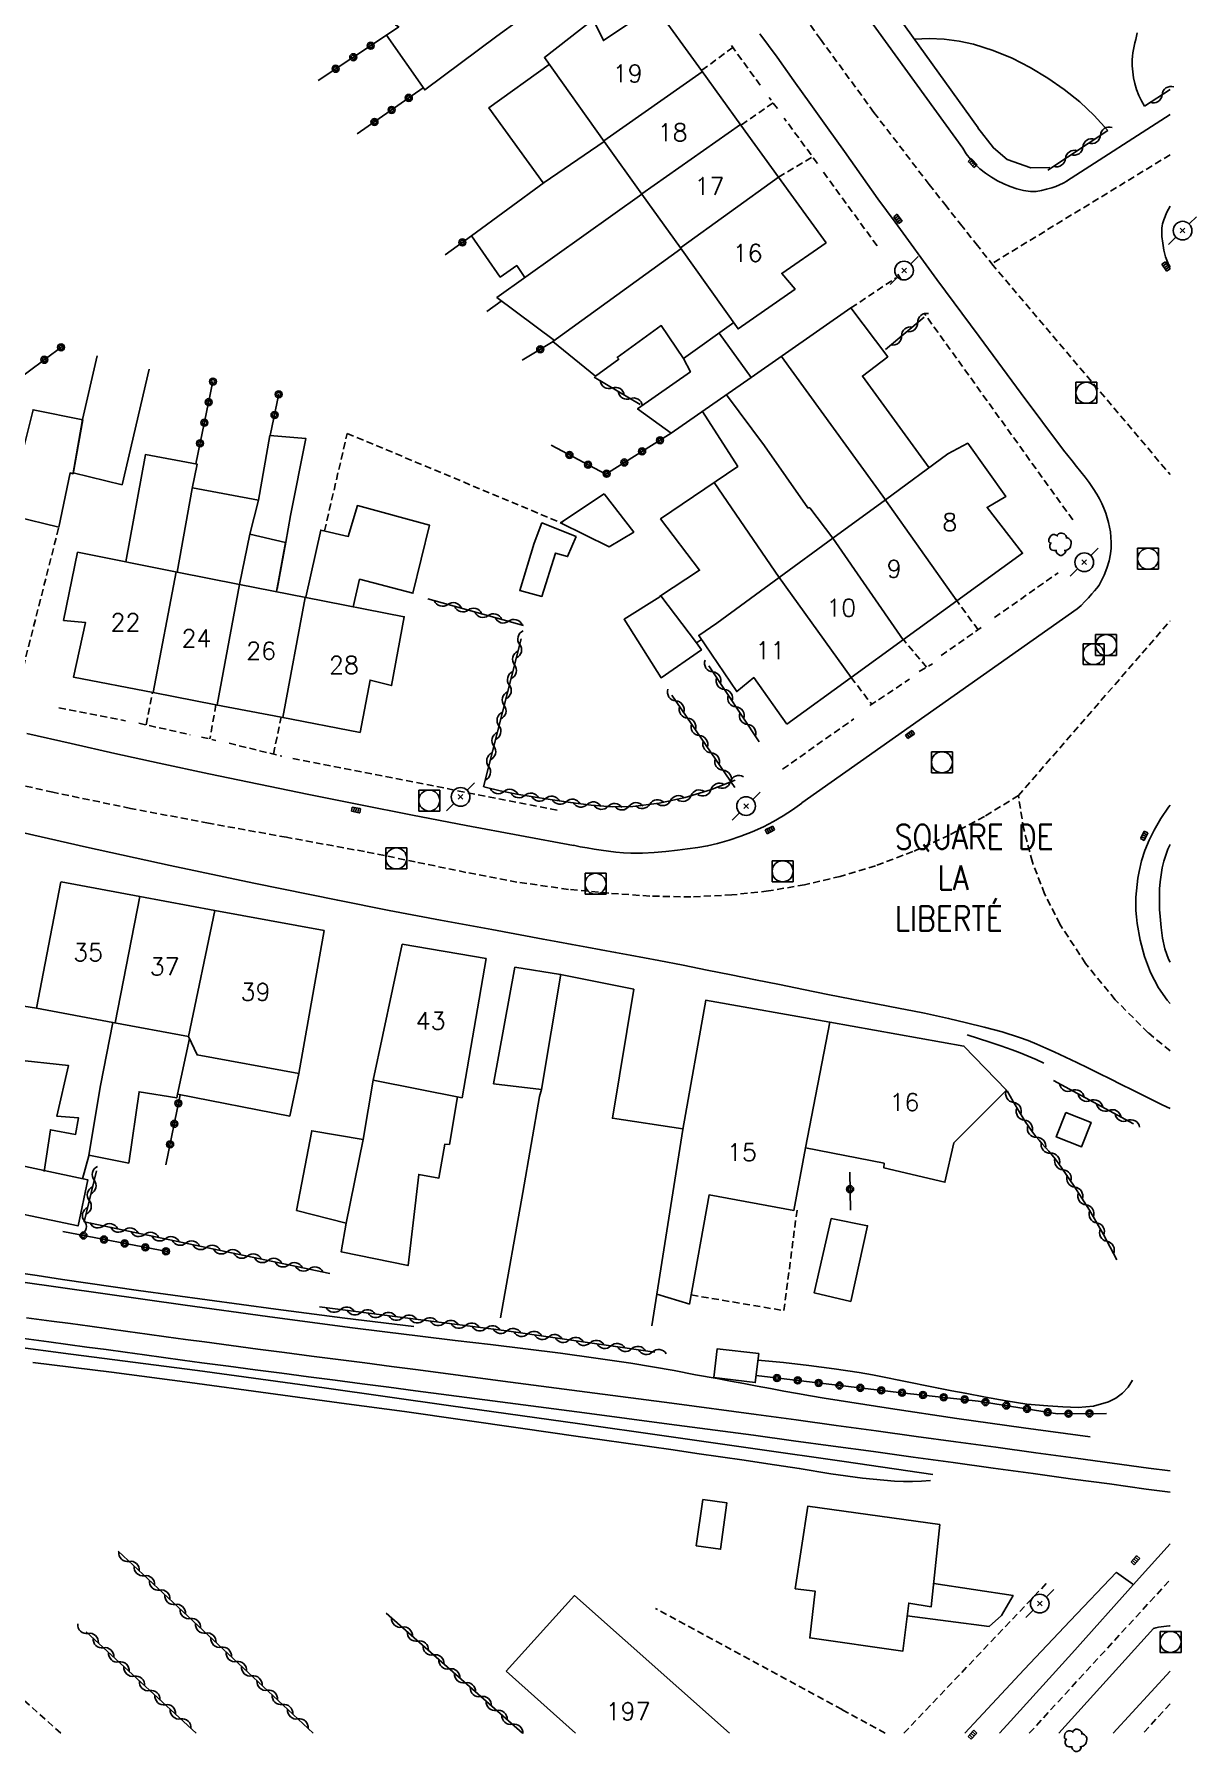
# Model space of a CAD drawing. Header units: millimetres. Extents: x 137000 to 138002, y 152999 to 154002.
# Drawn here: x 137918.9 to 138001.9, y 152998.7 to 153121.4 of the extents above; entities that cross this region are included whole.
import ezdxf
from ezdxf.enums import TextEntityAlignment as Align

# ---------------------------------------------------------------- set-up
doc = ezdxf.new("R2010")
doc.units = ezdxf.units.MM
doc.linetypes.add('DASHED', pattern=[0.75, 0.5, -0.25])
doc.layers.get('0').update_dxf_attribs({"linetype": 'CONTINUOUS'})
for name, color, linetype in [('W0001', 6, 'DASHED'), ('W0006', 2, 'CONTINUOUS'), ('W0008', 7, 'CONTINUOUS'), ('W0014', 7, 'CONTINUOUS'), ('W0015', 2, 'CONTINUOUS'), ('W0017', 7, 'CONTINUOUS'), ('W0101', 7, 'CONTINUOUS'), ('W0104', 1, 'CONTINUOUS'), ('W0112', 1, 'DASHED'), ('W0211', 2, 'CONTINUOUS'), ('W0214', 2, 'CONTINUOUS'), ('W0300', 7, 'CONTINUOUS'), ('W0310', 3, 'CONTINUOUS'), ('W0323', 7, 'CONTINUOUS'), ('W0333', 7, 'CONTINUOUS'), ('W0401', 7, 'CONTINUOUS'), ('W0420', 7, 'CONTINUOUS'), ('W0439', 7, 'CONTINUOUS'), ('W0473', 7, 'CONTINUOUS'), ('W0700', 7, 'CONTINUOUS'), ('W0989', 7, 'CONTINUOUS'), ('W0991', 7, 'CONTINUOUS'), ('W1102', 7, 'CONTINUOUS')]:
    doc.layers.add(name, color=color, linetype=linetype)
doc.styles.get("Standard").update_dxf_attribs({"font": 'romans.shx', "width": 0.85})

# ---------------------------------------------------------------- blocks, each defined once
blk = doc.blocks.new('T401')
for p, q in [((-0.3, 0.3), (0, 0.3)), ((-0.3, -0.25), (-0.3, 0.3)), ((-0.3, 0.15), (0, 0.15)), ((-0.3, 0), (0, 0)), ((0, 0.3), (0, -0.25)), ((-0.3, -0.15), (0, -0.15)), ((-0.3, -0.25), (-0.3, -0.3)), ((-0.3, -0.3), (0, -0.3)), ((0, -0.3), (0, -0.25))]:
    blk.add_line(p, q)
blk = doc.blocks.new('T473')
for p, q in [((-0.166667, 0.166667), (0.166667, -0.166667)), ((-0.166667, -0.166667), (0.166667, 0.166667)), ((0.500001, 0.500001), (1.000002, 1.000002)), ((-1.000002, -1.000002), (-0.500001, -0.500001))]:
    blk.add_line(p, q)
blk.add_ellipse((0, 0), major_axis=(0.471405, 0.471405), ratio=1, start_param=5.4977871438, end_param=11.780972451)
blk = doc.blocks.new('T420')
for p, q in [((0.75, 0.75), (-0.75, 0.75)), ((-0.75, 0.75), (-0.75, -0.75)), ((0.75, 0.75), (0.75, -0.75)), ((0.75, -0.75), (-0.75, -0.75))]:
    blk.add_line(p, q)
blk.add_ellipse((0, 0), major_axis=(-0.53, 0.53), ratio=1, start_param=3.926991, end_param=10.210176)
blk = doc.blocks.new('T300')
for p, q in [((-0.8, 0.51), (-0.86, 0.34)), ((-0.86, 0.34), (-0.86, 0.17)), ((-0.86, 0.17), (-0.74, 0.06)), ((-0.69, 0.63), (-0.8, 0.51)), ((-0.8, -0.06), (-0.74, 0.06)), ((-0.74, 0.06), (-0.69, 0.11)), ((-0.57, 0.69), (-0.69, 0.63)), ((-0.46, 0.69), (-0.57, 0.69)), ((-0.29, 0.63), (-0.46, 0.69)), ((-0.29, 0.63), (-0.17, 0.74)), ((-0.23, 0.57), (-0.29, 0.63)), ((-0.17, 0.74), (-0.06, 0.8)), ((-0.06, 0.8), (0.06, 0.8)), ((0.06, 0.8), (0.23, 0.74)), ((0.23, 0.74), (0.34, 0.63)), ((0.34, 0.63), (0.4, 0.51)), ((0.46, 0.46), (0.34, 0.46)), ((0.4, 0.51), (0.4, 0.46)), ((0.57, 0.4), (0.46, 0.46)), ((0.57, 0.4), (0.69, 0.29)), ((0.69, 0.29), (0.74, 0.17)), ((0.74, 0.06), (0.69, -0.17)), ((0.74, 0.17), (0.74, 0.06)), ((-0.8, -0.17), (-0.8, -0.06)), ((-0.8, -0.23), (-0.8, -0.17)), ((-0.74, -0.34), (-0.8, -0.23)), ((-0.69, -0.4), (-0.74, -0.34)), ((-0.51, -0.46), (-0.69, -0.4)), ((-0.4, -0.46), (-0.51, -0.46)), ((-0.4, -0.46), (-0.34, -0.46)), ((-0.34, -0.46), (-0.34, -0.4)), ((-0.34, -0.51), (-0.34, -0.46)), ((-0.29, -0.63), (-0.34, -0.51)), ((-0.17, -0.74), (-0.29, -0.63)), ((-0.06, -0.8), (-0.17, -0.74)), ((0.06, -0.8), (-0.06, -0.8)), ((0.17, -0.74), (0.06, -0.8)), ((0.23, -0.69), (0.17, -0.74)), ((0.29, -0.46), (0.23, -0.46)), ((0.29, -0.63), (0.23, -0.69)), ((0.46, -0.4), (0.29, -0.46)), ((0.34, -0.51), (0.29, -0.63)), ((0.34, -0.51), (0.34, -0.46)), ((0.57, -0.34), (0.46, -0.4)), ((0.63, -0.29), (0.57, -0.34)), ((0.69, -0.17), (0.63, -0.29))]:
    blk.add_line(p, q)
blk = doc.blocks.new('t310o')
at = {"color": 0, "linetype": 'Continuous'}
for centre, start, end in [((-0.5, 0.38), 216.8699, 323.1304), ((0.5, -0.37), 36.8699, 143.1303)]:
    blk.add_arc(centre, 0.625, start, end, dxfattribs=at)
blk = doc.blocks.new('t323o')
at = {"color": 0, "linetype": 'Continuous'}
for radius in [0.25, 0.15]:
    blk.add_circle((0, 0), radius, dxfattribs=at)

msp = doc.modelspace()

# ---------------------------------------------------------------- linework, layer by layer
at = {"layer": 'W0001'}
for points in [[(137939.02, 153171), (137939.03, 153170.99), (137939.04, 153170.97), (137939.04, 153170.96), (137939.05, 153170.95), (137942.12, 153166.5), (137945.22, 153162.08), (137948.36, 153157.68), (137951.51, 153153.3), (137955.46, 153147.85), (137959.45, 153142.42), (137963.45, 153137.01), (137967.44, 153131.58), (137971.24, 153126.34), (137975.02, 153121.08), (137978.84, 153115.84), (137982.78, 153110.7), (137983.9, 153109.28), (137985.02, 153107.86), (137986.14, 153106.45), (137987.26, 153105.03)], [(138000, 153112.81), (137987.26, 153105.03)], [(137987.26, 153105.03), (138000, 153089.96)], [(137989.16, 153067.01), (138000, 153079.49)], [(137989.16, 153067.01), (137986.73, 153065.52), (137984.22, 153064.18), (137981.62, 153063.01), (137978.96, 153062), (137976.44, 153061.24), (137973.89, 153060.64), (137971.3, 153060.2), (137968.69, 153059.91), (137965.76, 153059.77), (137962.83, 153059.83), (137959.91, 153060.03), (137957.01, 153060.31), (137953.34, 153060.83), (137949.69, 153061.52), (137946.07, 153062.28), (137942.44, 153063.01), (137936.87, 153064.03), (137931.3, 153065.04), (137925.73, 153066.1), (137920.18, 153067.25), (137914.6, 153068.51)], [(138000, 153048.77), (137998.44, 153050.06), (137996.07, 153052.42), (137993.96, 153055.01), (137992.13, 153057.82), (137991.03, 153059.99), (137990.16, 153062.26), (137989.54, 153064.61), (137989.16, 153067.01)], [(137989.94, 153000), (138000, 153010.96)], [(138000, 153002.1), (137998.08, 153000)]]:
    msp.add_lwpolyline(points, dxfattribs=at)
at = {"layer": 'W0006'}
for points in [[(137985.33, 153000), (137986.31, 153001.04), (137989.58, 153004.54), (137992.87, 153008.03), (137996.16, 153011.51)], [(137996.16, 153011.49), (137997.34, 153010.65)]]:
    msp.add_lwpolyline(points, dxfattribs=at)
at = {"layer": 'W0008'}
msp.add_lwpolyline([(137997.57, 153010.83), (137992.97, 153005.7), (137988.35, 153000.59), (137987.82, 153000)], dxfattribs=at)
at = {"layer": 'W0014'}
for points in [[(137943.44, 153171), (137952.21, 153158.86), (137969.01, 153135.65), (137985.18, 153113.28)], [(137991.41, 153111.91), (137990.06, 153111.88), (137988.36, 153112.47), (137987.38, 153113.3), (137986.27, 153114.75), (137986.28, 153114.74), (137965.51, 153143.63), (137945.59, 153171)], [(137970.7, 153121.45), (137971.92, 153119.78), (137973.13, 153118.1), (137974.33, 153116.41), (137975.53, 153114.73), (137976.73, 153113.04), (137977.93, 153111.35), (137979.13, 153109.67), (137980.35, 153107.99), (137983.34, 153103.9), (137986.35, 153099.83), (137989.37, 153095.76), (137992.39, 153091.7), (137992.69, 153091.31), (137993, 153090.93), (137993.31, 153090.54), (137993.62, 153090.16), (137993.93, 153089.77), (137994.22, 153089.38), (137994.51, 153088.97), (137994.77, 153088.55), (137994.95, 153088.23), (137995.12, 153087.89), (137995.27, 153087.55), (137995.4, 153087.2), (137995.5, 153086.87), (137995.6, 153086.54), (137995.67, 153086.2), (137995.73, 153085.86), (137995.77, 153085.48), (137995.79, 153085.09), (137995.79, 153084.69), (137995.74, 153084.3), (137995.64, 153083.78), (137995.48, 153083.27), (137995.29, 153082.77), (137995.06, 153082.29), (137994.92, 153082.06), (137994.76, 153081.84), (137994.59, 153081.64), (137994.41, 153081.44), (137994.16, 153081.15), (137993.9, 153080.88), (137993.64, 153080.61), (137993.36, 153080.35)], [(137992.6, 153110.92), (138000, 153115.69)], [(137985.18, 153113.28), (137985.44, 153112.88), (137985.74, 153112.5), (137986.06, 153112.14), (137986.41, 153111.81), (137986.81, 153111.49), (137987.23, 153111.21), (137987.67, 153110.95), (137988.13, 153110.73), (137988.58, 153110.54), (137989.05, 153110.38), (137989.53, 153110.25), (137990.03, 153110.19), (137990.42, 153110.2), (137990.8, 153110.26), (137991.18, 153110.35), (137991.55, 153110.46), (137991.83, 153110.55), (137992.1, 153110.66), (137992.36, 153110.78), (137992.61, 153110.92)], [(137999.85, 153105.05), (137999.68, 153105.52), (137999.56, 153106), (137999.47, 153106.49), (137999.42, 153106.98), (137999.41, 153107.13), (137999.41, 153107.28), (137999.41, 153107.43), (137999.42, 153107.58), (137999.44, 153107.73), (137999.46, 153107.88), (137999.5, 153108.02), (137999.54, 153108.17), (137999.76, 153108.7), (138000, 153109.13)], [(138000, 153104.81), (137999.83, 153105.06)], [(137993.36, 153080.35), (137973.7, 153066.49)], [(137957.38, 153063.45), (137953.55, 153064.16), (137949.71, 153064.88), (137945.88, 153065.62), (137942.05, 153066.37), (137938.48, 153067.09), (137934.9, 153067.82), (137931.33, 153068.57), (137927.77, 153069.33), (137924.62, 153070.02), (137921.48, 153070.73), (137918.33, 153071.44)], [(137973.69, 153066.48), (137973.03, 153066), (137972.36, 153065.56), (137971.66, 153065.16), (137970.95, 153064.79), (137970.15, 153064.42), (137969.34, 153064.1), (137968.51, 153063.82), (137967.67, 153063.58), (137966.96, 153063.42), (137966.25, 153063.29), (137965.53, 153063.2), (137964.81, 153063.11), (137963.98, 153063.02), (137963.14, 153062.94), (137962.31, 153062.9), (137961.47, 153062.89), (137960.94, 153062.92), (137960.41, 153062.97), (137959.88, 153063.04), (137959.36, 153063.11), (137958.86, 153063.19), (137958.36, 153063.27), (137957.86, 153063.36), (137957.37, 153063.46)], [(138000, 153052.15), (137999.8, 153052.38), (137999.17, 153053.28), (137998.6, 153054.37), (137998.17, 153055.51), (137997.86, 153056.69), (137997.65, 153057.88), (137997.59, 153058.34), (137997.56, 153058.81), (137997.55, 153059.27), (137997.56, 153059.74), (137997.59, 153060.2), (137997.64, 153060.66), (137997.7, 153061.12), (137997.78, 153061.58), (137997.96, 153062.34), (137998.2, 153063.09), (137998.5, 153063.82), (137998.85, 153064.53), (137999.34, 153065.37), (137999.88, 153066.18), (138000, 153066.32)], [(137916.63, 153064.68), (137922.59, 153063.32), (137928.57, 153062.01), (137934.55, 153060.76), (137940.54, 153059.53), (137944.2, 153058.8), (137947.87, 153058.11), (137951.54, 153057.43), (137955.21, 153056.74), (137956.25, 153056.55), (137957.28, 153056.36), (137958.32, 153056.17), (137959.35, 153055.98), (137960.38, 153055.8), (137961.42, 153055.61), (137962.45, 153055.41), (137963.48, 153055.22), (137965.21, 153054.88), (137966.93, 153054.54), (137968.65, 153054.2), (137970.38, 153053.85), (137972.1, 153053.5), (137973.82, 153053.15), (137975.54, 153052.8), (137977.26, 153052.46), (137978.13, 153052.29), (137978.99, 153052.12), (137979.86, 153051.96), (137980.72, 153051.79), (137981.59, 153051.62), (137982.45, 153051.45), (137983.31, 153051.27), (137984.17, 153051.08), (137985.45, 153050.78), (137986.72, 153050.47), (137987.99, 153050.12), (137989.24, 153049.73), (137989.87, 153049.5), (137990.49, 153049.24), (137991.11, 153048.96), (137991.72, 153048.69), (137992.53, 153048.32), (137993.33, 153047.94), (137994.12, 153047.55), (137994.92, 153047.16), (137995.71, 153046.76), (137996.5, 153046.36), (137997.3, 153045.97), (137998.09, 153045.58), (137999.44, 153044.92), (138000, 153044.65)], [(138000, 153055.1), (137999.89, 153055.33), (137999.63, 153056.06), (137999.46, 153056.82), (137999.35, 153057.59), (137999.28, 153058.36), (137999.25, 153058.86), (137999.24, 153059.36), (137999.23, 153059.85), (137999.25, 153060.35), (137999.28, 153060.85), (137999.35, 153061.35), (137999.43, 153061.85), (137999.56, 153062.33), (137999.84, 153063.18), (138000, 153063.52)], [(137985.51, 153049.91), (137986.31, 153049.66), (137987.12, 153049.4), (137987.91, 153049.13), (137988.71, 153048.84), (137989.28, 153048.62), (137989.85, 153048.39), (137990.42, 153048.14), (137990.98, 153047.89)], [(138000, 153013.53), (137997.57, 153010.83)]]:
    msp.add_lwpolyline(points, dxfattribs=at)
at = {"layer": 'W0015'}
for points in [[(137998.82, 153007.47), (137992.06, 153000)], [(138000, 153007.67), (137999.96, 153007.67), (137999.74, 153007.65), (137999.54, 153007.63), (137999.35, 153007.6), (137999.17, 153007.57), (137998.99, 153007.53), (137998.82, 153007.47)], [(137995.93, 153000), (138000, 153004.43)]]:
    msp.add_lwpolyline(points, dxfattribs=at)
at = {"layer": 'W0017'}
for points in [[(137981.73, 153121.07), (137982.79, 153121.12), (137983.86, 153121.07), (137984.92, 153120.93), (137985.96, 153120.71), (137987.36, 153120.27), (137988.71, 153119.71), (137990.01, 153119.05), (137991.27, 153118.3), (137992.44, 153117.48), (137993.54, 153116.59), (137994.58, 153115.61), (137995.55, 153114.56)], [(137998.18, 153116.28), (137997.96, 153116.66), (137997.77, 153117.06), (137997.61, 153117.47), (137997.48, 153117.9), (137997.39, 153118.32), (137997.33, 153118.75), (137997.3, 153119.18), (137997.3, 153119.61), (137997.31, 153119.86), (137997.34, 153120.1), (137997.38, 153120.34), (137997.43, 153120.58), (137997.49, 153120.81), (137997.54, 153121.05), (137997.6, 153121.29), (137997.65, 153121.52)]]:
    msp.add_lwpolyline(points, dxfattribs=at)
at = {"layer": 'W0101'}
for points in [[(137963.2, 153123.46), (137959.51, 153120.98), (137958.79, 153122.48), (137955.3, 153119.76), (137959.57, 153113.77)], [(137966.52, 153118.83), (137963.17, 153123.45)], [(137969.34, 153114.92), (137966.52, 153118.83)], [(137959.57, 153113.77), (137962.26, 153110.01)], [(137972.03, 153111.21), (137969.34, 153114.92)], [(137975.42, 153106.51), (137972.03, 153111.21)], [(137962.26, 153110.01), (137965.01, 153106.16)], [(137965.01, 153106.16), (137969.14, 153100.37), (137973.21, 153103.22), (137972.25, 153104.33), (137975.42, 153106.51)], [(137984.77, 153080.93), (137989.46, 153084.33), (137986.93, 153087.61), (137988.26, 153088.38), (137985.54, 153092.2), (137984.13, 153091.44), (137979.66, 153088.16)], [(137979.66, 153088.16), (137975.9, 153085.41)], [(137927.34, 153074.38), (137921.65, 153075.48), (137922.52, 153079.38), (137920.95, 153079.53), (137921.95, 153084.4), (137929.07, 153082.99)], [(137975.9, 153085.41), (137972.07, 153082.6)], [(137929.07, 153082.99), (137933.51, 153082.11)], [(137933.51, 153082.11), (137938.25, 153081.18)], [(137972.07, 153082.6), (137967.61, 153079.33), (137966.33, 153078.46), (137969.04, 153074.45), (137970.25, 153075.45), (137972.61, 153072.11)], [(137938.25, 153081.18), (137945.28, 153079.79), (137944.38, 153074.87), (137942.84, 153075.27), (137942.13, 153071.51)], [(137980.95, 153078.16), (137984.77, 153080.93)], [(137977.22, 153075.45), (137980.95, 153078.16)], [(137972.61, 153072.11), (137977.22, 153075.45)], [(137931.83, 153073.51), (137927.34, 153074.38)], [(137936.49, 153072.61), (137931.83, 153073.51)], [(137942.13, 153071.51), (137936.49, 153072.61)], [(137920.76, 153060.84), (137919.01, 153051.82), (137924.47, 153050.8)], [(137926.4, 153059.8), (137920.77, 153060.84)], [(137931.75, 153058.81), (137926.4, 153059.8)], [(137939.56, 153057.37), (137931.75, 153058.81)], [(137929.88, 153049.8), (137930.49, 153048.48), (137937.75, 153047.15), (137939.56, 153057.37)], [(137945.14, 153056.4), (137943.07, 153046.67)], [(137951.15, 153055.36), (137945.14, 153056.4)], [(137949.42, 153045.41), (137951.15, 153055.36)], [(137966.83, 153052.38), (137965.18, 153043.14), (137963.33, 153031.37)], [(137975.7, 153050.82), (137966.81, 153052.38)], [(137924.47, 153050.8), (137929.88, 153049.8)], [(137988.31, 153045.96), (137985.27, 153049.11), (137975.7, 153050.82)], [(137943.07, 153046.67), (137949.42, 153045.41)], [(137988.31, 153045.96), (137986, 153043.65), (137984.54, 153042.19), (137983.91, 153039.38), (137979.55, 153040.4), (137979.55, 153040.41), (137979.56, 153040.73), (137973.95, 153041.83)], [(137973.95, 153041.83), (137973.13, 153037.36), (137967.06, 153038.47), (137965.67, 153030.67)], [(137965.69, 153030.67), (137963.33, 153031.37)], [(137968.53, 153000), (137957.45, 153009.83), (137952.57, 153004.42)], [(137952.57, 153004.42), (137957.53, 153000)]]:
    msp.add_lwpolyline(points, dxfattribs=at)
at = {"layer": 'W0104'}
for points in [[(137952.42, 153127.55), (137948.8, 153125.19), (137944.68, 153122.07), (137944.89, 153121.97), (137944.02, 153121.36), (137946.75, 153117.45), (137951.9, 153121.3), (137955.18, 153123.67)], [(137955.22, 153110.8), (137951.34, 153116.17), (137955.65, 153119.26)], [(137953.91, 153104.05), (137953.32, 153104.89), (137952.15, 153104.07), (137950.08, 153107.01), (137955.27, 153110.84), (137959.57, 153113.77)], [(137956.02, 153099.55), (137951.91, 153102.62), (137962.26, 153110.01)], [(137968.84, 153100.82), (137965.24, 153098.25), (137963.65, 153100.61), (137960.5, 153098.33), (137960.61, 153098.2), (137958.95, 153096.99), (137955.89, 153099.46), (137965.05, 153106.1)], [(137982.78, 153090.45), (137978.02, 153097), (137979.83, 153098.38), (137977.2, 153101.87), (137970.08, 153096.89)], [(137967.79, 153100.07), (137970.08, 153096.89), (137964.36, 153092.92), (137961.95, 153094.65), (137965.73, 153097.3), (137965.24, 153098.25)], [(137922.29, 153093.89), (137923.34, 153098.44)], [(137972.23, 153098.4), (137979.66, 153088.16)], [(137927.06, 153097.49), (137925.13, 153089.23), (137921.64, 153090.07), (137922.29, 153093.89)], [(137968.3, 153095.66), (137971.02, 153092.02), (137974.11, 153087.57), (137974.25, 153087.57), (137975.9, 153085.41)], [(137917.2, 153085.58), (137917.49, 153086.97), (137920.61, 153086.2), (137921.41, 153090.07), (137921.64, 153090.02), (137922.32, 153093.88), (137918.77, 153094.59), (137917.83, 153090.77), (137916.12, 153091.26), (137916.38, 153092.67), (137912.98, 153093.46), (137912.34, 153090.51), (137911.55, 153087.02)], [(137966.59, 153094.46), (137969.11, 153090.54), (137963.6, 153086.79), (137966.38, 153083.12), (137963.53, 153081.23), (137963.55, 153081.22), (137960.99, 153079.61), (137963.64, 153075.43), (137966.52, 153077.42), (137966.17, 153077.93), (137966.52, 153078.17)], [(137934.88, 153088.13), (137935.69, 153092.76), (137938.26, 153092.53), (137937.17, 153087.04), (137936.82, 153085.13), (137936.82, 153085.12), (137936.21, 153081.77)], [(137925.4, 153083.71), (137926.8, 153091.39), (137930.49, 153090.71), (137930.14, 153088.97), (137929.07, 153082.99)], [(137967.42, 153089.39), (137972.07, 153082.6)], [(137930.15, 153089.01), (137934.88, 153088.13), (137934.26, 153085.69)], [(137938.25, 153081.19), (137939.32, 153085.99), (137941.28, 153085.54), (137941.94, 153087.74), (137947.1, 153086.33), (137945.9, 153081.48), (137942.1, 153082.48), (137941.64, 153080.51)], [(137933.51, 153082.11), (137934.26, 153085.69), (137936.8, 153085.1), (137936.17, 153081.59)], [(137966.17, 153077.94), (137963.61, 153081.28)], [(137953.19, 153054.74), (137951.67, 153046.42), (137955.08, 153046), (137954.96, 153045.5), (137953.75, 153038.64), (137952.17, 153029.69)], [(137961.69, 153053.17), (137956.46, 153054.23), (137953.19, 153054.76)], [(137956.48, 153054.24), (137955.08, 153046)], [(137965.19, 153043.19), (137960.16, 153043.95), (137961.69, 153053.17)], [(137919.01, 153051.82), (137918.11, 153051.95), (137917.33, 153048.15), (137921.3, 153047.71), (137920.46, 153044.11), (137922.01, 153043.98), (137921.81, 153042.8), (137920.01, 153043.13), (137919.55, 153040.14)], [(137929.08, 153045.66), (137929.03, 153045.4), (137926.34, 153045.85), (137925.6, 153040.74), (137922.76, 153041.3), (137923.58, 153046.28), (137924.47, 153050.8)], [(137937.75, 153047.15), (137937.1, 153044.1), (137929.08, 153045.66), (137929.95, 153049.64)], [(137943.07, 153046.67), (137942.34, 153042.42), (137938.68, 153043.06), (137937.6, 153037.36), (137941.13, 153036.44), (137940.79, 153034.4), (137945.56, 153033.42), (137946.32, 153039.94), (137947.76, 153039.67), (137948.19, 153042.1), (137948.51, 153042.08), (137949.1, 153045.48)], [(137942.34, 153042.42), (137941.13, 153036.44)], [(137922.76, 153041.27), (137922.31, 153039.63)], [(137963.33, 153031.37), (137962.98, 153029.11)], [(137983.11, 153010.7), (137988.78, 153009.83), (137987.95, 153008.42), (137987.08, 153007.63), (137981.22, 153008.39)]]:
    msp.add_lwpolyline(points, dxfattribs=at)
for points in [[(137959.56, 153088.59), (137956.45, 153086.5), (137959.92, 153084.8), (137961.68, 153085.85)], [(137957.56, 153085.52), (137955.12, 153086.5), (137954.56, 153085.05), (137953.54, 153081.68), (137955.12, 153081.25), (137956.09, 153084.35), (137956.96, 153084.09)], [(137914.71, 153037.78), (137921.98, 153036.25), (137922.68, 153039.56), (137915.41, 153041.09)], [(137975.78, 153036.78), (137974.58, 153031.46), (137977.19, 153030.86), (137978.39, 153036.27)], [(137967.4, 153025.42), (137970.36, 153025.06), (137970.61, 153027.13), (137967.65, 153027.48)], [(137966.61, 153016.71), (137966.15, 153013.39), (137967.88, 153013.15), (137968.33, 153016.47)], [(137983.55, 153014.92), (137974.11, 153016.22), (137973.22, 153010.32), (137974.65, 153010.14), (137974.25, 153006.81), (137980.91, 153005.87), (137981.33, 153009.3), (137982.93, 153009.04)]]:
    msp.add_lwpolyline(points, close=True, dxfattribs=at)
at = {"layer": 'W0112'}
for points in [[(137968.76, 153120.49), (137966.52, 153118.83)], [(137970.72, 153117.79), (137968.66, 153120.62)], [(137971.63, 153116.53), (137969.34, 153114.92)], [(137971.94, 153116.11), (137971.36, 153116.9)], [(137974.8, 153112.2), (137972.42, 153115.44)], [(137972.02, 153111.21), (137974.39, 153112.62)], [(137979.06, 153106.31), (137975.17, 153111.66)], [(137977.2, 153101.87), (137980.41, 153104.01)], [(137980.82, 153103.86), (137980.46, 153104.39)], [(137993.05, 153086.71), (137982.48, 153101.42)], [(137939.59, 153085.93), (137941.21, 153092.9), (137956.61, 153086.46)], [(137917.52, 153074.02), (137920.61, 153086.2)], [(137987.46, 153079.75), (137992.01, 153082.93)], [(137986.29, 153078.86), (137984.68, 153081.05)], [(137982.6, 153076.19), (137980.95, 153078.16)], [(137983.64, 153077.02), (137986.63, 153079.1)], [(137982.08, 153075.89), (137983.03, 153076.42)], [(137977.2, 153075.48), (137978.68, 153073.54)], [(137978.55, 153073.45), (137981.38, 153075.33)], [(137920.62, 153073.29), (137925.37, 153072.36)], [(137926.84, 153072.07), (137927.3, 153074.39)], [(137931.83, 153073.51), (137931.4, 153071.06)], [(137926.32, 153072.19), (137929.98, 153071.36)], [(137935.94, 153069.98), (137936.49, 153072.61)], [(137972.32, 153068.9), (137977.41, 153072.5)], [(137930.8, 153071.19), (137931.83, 153070.96)], [(137932.77, 153070.75), (137936.53, 153069.83)], [(137937.32, 153069.67), (137956.21, 153065.97)], [(137965.79, 153031.32), (137972.41, 153030.2), (137973.35, 153037.42)], [(137980.98, 153000), (137991.19, 153010.73)], [(137979.65, 153000), (137976.56, 153001.68), (137963.24, 153008.9)], [(137920.75, 153000), (137918.04, 153002.42)]]:
    msp.add_lwpolyline(points, dxfattribs=at)
at = {"layer": 'W0211'}
for points in [[(137917.24, 153032.97), (137919.05, 153032.7), (137920.86, 153032.42), (137922.67, 153032.16), (137924.49, 153031.89), (137926.3, 153031.64), (137931.21, 153030.96), (137936.12, 153030.31), (137941.04, 153029.67), (137945.96, 153029.06)], [(137983.06, 153018.49), (137976.71, 153019.42), (137970.36, 153020.33), (137964.02, 153021.23), (137957.67, 153022.13), (137948.62, 153023.4), (137939.57, 153024.67), (137930.52, 153025.91), (137921.46, 153027.1), (137917.15, 153027.65)], [(137970.55, 153026.66), (137972.37, 153026.49), (137974.18, 153026.28), (137975.99, 153026.04), (137977.79, 153025.77), (137978.74, 153025.61), (137979.68, 153025.43), (137980.63, 153025.24), (137981.57, 153025.05), (137982.51, 153024.85), (137983.45, 153024.65), (137984.4, 153024.47), (137985.35, 153024.29), (137986.81, 153024.02), (137988.29, 153023.75), (137989.77, 153023.52), (137991.27, 153023.39), (137992.33, 153023.33), (137993.42, 153023.28), (137994.53, 153023.36), (137995.6, 153023.67), (137996.12, 153023.94), (137996.59, 153024.3), (137997, 153024.73), (137997.32, 153025.22)]]:
    msp.add_lwpolyline(points, dxfattribs=at)
at = {"layer": 'W0214'}
msp.add_lwpolyline([(137918.76, 153026.49), (137924.36, 153025.79), (137929.97, 153025.06), (137935.57, 153024.31), (137941.17, 153023.55), (137945.31, 153022.98), (137949.45, 153022.39), (137953.59, 153021.8), (137957.72, 153021.21), (137959.42, 153020.97), (137961.11, 153020.73), (137962.8, 153020.48), (137964.49, 153020.24), (137966.19, 153019.99), (137967.88, 153019.75), (137969.57, 153019.5), (137971.26, 153019.26), (137973.51, 153018.92), (137975.77, 153018.54), (137978.03, 153018.22), (137980.3, 153018.01), (137980.95, 153017.98), (137981.6, 153017.98), (137982.24, 153018.01), (137982.89, 153018.06)], dxfattribs=at)
at = {"layer": 'W0310'}
for points in [[(138000, 153117.49), (137998.18, 153116.28)], [(137995.55, 153114.56), (137991.27, 153111.72)], [(137979.66, 153098.9), (137982.44, 153101.21)], [(137962.15, 153094.96), (137958.86, 153096.92)], [(137946.96, 153081.08), (137953.81, 153079.17)], [(137953.63, 153078.22), (137950.94, 153067.64)], [(137970.64, 153070.85), (137967.05, 153076.29)], [(137964.4, 153074.19), (137968.9, 153067.58)], [(137950.96, 153067.63), (137952.13, 153067.36), (137953.32, 153067.12), (137954.5, 153066.92), (137955.7, 153066.74), (137957.16, 153066.53), (137958.64, 153066.33), (137960.13, 153066.21), (137961.62, 153066.24), (137963.5, 153066.48), (137965.35, 153066.87), (137967.16, 153067.42), (137968.92, 153068.12)], [(137991.66, 153046.64), (137997.38, 153043.54)], [(137996.2, 153033.83), (137995.25, 153035.63), (137994.23, 153037.38), (137993.15, 153039.1), (137992.01, 153040.77), (137991.79, 153041.05), (137991.57, 153041.32), (137991.34, 153041.59), (137991.1, 153041.85), (137990.87, 153042.11), (137990.64, 153042.38), (137990.41, 153042.65), (137990.2, 153042.93), (137989.7, 153043.65), (137989.23, 153044.39), (137988.78, 153045.15), (137988.35, 153045.92)], [(137923.29, 153040.19), (137922.41, 153036.55), (137939.96, 153032.86)], [(137963.19, 153027.23), (137952.6, 153028.75), (137939.23, 153030.46)], [(137938.79, 153000), (137924.84, 153013.01)], [(137953.74, 153000), (137944, 153008.57)], [(137930.41, 153000), (137922.56, 153007.25)]]:
    msp.add_lwpolyline(points, dxfattribs=at)
at = {"layer": 'W0323'}
for points in [[(137944.02, 153121.36), (137939.13, 153118.13)], [(137946.64, 153117.61), (137941.93, 153114.3)], [(137950.08, 153107.01), (137948.22, 153105.67)], [(137952.22, 153102.34), (137951.18, 153101.61)], [(137913.54, 153093.69), (137920.84, 153099.1)], [(137955.92, 153099.46), (137953.71, 153098.14)], [(137930.4, 153090.72), (137931.62, 153096.62)], [(137935.71, 153092.75), (137936.33, 153095.73)], [(137955.77, 153092.06), (137959.69, 153089.99), (137964.36, 153092.92)], [(137929.27, 153045.62), (137928.26, 153040.61)], [(137977.11, 153040.09), (137977.17, 153037.38)], [(137920.89, 153035.85), (137928.36, 153034.42)], [(137970.42, 153025.56), (137981.02, 153024.31), (137986.29, 153023.74), (137991.95, 153022.83), (137995.46, 153022.85)]]:
    msp.add_lwpolyline(points, dxfattribs=at)
at = {"layer": 'W0333'}
msp.add_lwpolyline([(137917.87, 153032.25), (137923.75, 153031.42), (137929.63, 153030.6), (137935.52, 153029.79), (137941.41, 153029), (137943.91, 153028.68), (137946.42, 153028.37), (137948.93, 153028.07), (137951.44, 153027.77), (137953.95, 153027.47), (137956.46, 153027.15), (137958.97, 153026.81), (137961.47, 153026.44), (137963.01, 153026.19), (137964.56, 153025.91), (137966.1, 153025.62), (137967.64, 153025.34), (137968.59, 153025.16), (137969.55, 153024.99), (137970.5, 153024.81), (137971.46, 153024.63), (137972.41, 153024.45), (137973.37, 153024.28), (137974.32, 153024.11), (137975.28, 153023.95), (137980.02, 153023.2), (137984.77, 153022.49), (137989.52, 153021.82), (137994.28, 153021.19)], dxfattribs=at)
at = {"layer": 'W0439'}
msp.add_lwpolyline([(137992.56, 153044.36), (137991.87, 153042.62), (137993.67, 153041.91), (137994.36, 153043.65)], close=True, dxfattribs=at)
at = {"layer": 'W0700'}
for points in [[(137918.3, 153029.69), (137920.09, 153029.45), (137921.45, 153029.27), (137922.82, 153029.08), (137924.18, 153028.9), (137925.55, 153028.71), (137926.92, 153028.52), (137928.28, 153028.33), (137929.65, 153028.14), (137931.01, 153027.96), (137932.92, 153027.7), (137934.83, 153027.45), (137936.74, 153027.2), (137938.65, 153026.95), (137940.56, 153026.71), (137942.47, 153026.46), (137944.38, 153026.21), (137946.28, 153025.96), (137952.32, 153025.17), (137958.36, 153024.37), (137964.4, 153023.58), (137970.43, 153022.77), (137973.29, 153022.39), (137976.14, 153022), (137979, 153021.61), (137981.85, 153021.21), (137984.7, 153020.82), (137987.56, 153020.43), (137990.41, 153020.04), (137993.27, 153019.65), (137995.86, 153019.3), (137998.45, 153018.94), (138000, 153018.74)], [(137918.11, 153028.2), (137919.89, 153027.96), (137921.25, 153027.78), (137922.62, 153027.6), (137923.99, 153027.41), (137925.35, 153027.22), (137926.72, 153027.03), (137928.08, 153026.84), (137929.45, 153026.66), (137930.82, 153026.47), (137932.72, 153026.22), (137934.63, 153025.97), (137936.54, 153025.72), (137938.45, 153025.47), (137940.36, 153025.22), (137942.27, 153024.97), (137944.18, 153024.72), (137946.09, 153024.47), (137952.13, 153023.68), (137958.16, 153022.89), (137964.2, 153022.09), (137970.23, 153021.29), (137973.09, 153020.9), (137975.94, 153020.51), (137978.8, 153020.12), (137981.65, 153019.73), (137984.5, 153019.34), (137987.36, 153018.94), (137990.21, 153018.55), (137993.06, 153018.16), (137995.68, 153017.81), (137998.3, 153017.45), (138000, 153017.22)]]:
    msp.add_lwpolyline(points, dxfattribs=at)
at = {"layer": 'W1102'}
for points in [[(137966.57, 153118.75), (137959.55, 153113.81)], [(137962.27, 153110.02), (137969.3, 153114.97)], [(137965.01, 153106.16), (137972.03, 153111.21)], [(137979.57, 153088.28), (137984.77, 153080.93)], [(137975.9, 153085.41), (137980.94, 153078.15)], [(137929, 153083), (137927.34, 153074.38)], [(137931.92, 153073.49), (137933.51, 153082.11)], [(137977.22, 153075.45), (137972.02, 153082.68)], [(137936.61, 153072.6), (137938.21, 153081.18)], [(137926.4, 153059.8), (137924.64, 153050.77)], [(137929.88, 153049.8), (137931.75, 153058.81)], [(137975.7, 153050.82), (137973.95, 153041.83)]]:
    msp.add_lwpolyline(points, dxfattribs=at)

# ---------------------------------------------------------------- block references
at = {"layer": 'W0300'}
for p in [(137992.2, 153084.98), (137993.31, 152999.48)]:
    msp.add_blockref('T300', p, dxfattribs=at)
at = {"layer": 'W0310'}
for p, rotation in [((137999.42, 153117.11), 213.6631653946685), ((137993.77, 153113.38), 213.6591202567989), ((137995.02, 153114.21), 213.6591202567989), ((137992.52, 153112.55), 213.6591202567989), ((137981.97, 153100.82), 39.73040115326688), ((137980.82, 153099.86), 39.73040115326688), ((137960.15, 153096.15), 149.2412547747874), ((137961.44, 153095.39), 149.2412547747874), ((137948.4, 153080.67), 344.4439890450491), ((137949.85, 153080.27), 344.4439890450491), ((137951.29, 153079.87), 344.4439890450491), ((137952.74, 153079.47), 344.4439890450491), ((137953.53, 153077.82), 255.7410050846614), ((137953.16, 153076.36), 255.7410050846614), ((137952.79, 153074.91), 255.7410050846614), ((137967.33, 153075.85), 123.4975552110036), ((137952.42, 153073.46), 255.7410050846614), ((137964.68, 153073.78), 304.2664243876636), ((137968.16, 153074.6), 123.4975552110036), ((137965.52, 153072.54), 304.2664243876636), ((137968.99, 153073.35), 123.4975552110036), ((137952.05, 153072), 255.7410050846614), ((137966.37, 153071.3), 304.2664243876636), ((137969.82, 153072.1), 123.4975552110036), ((137951.68, 153070.55), 255.7410050846614), ((137967.21, 153070.06), 304.2664243876636), ((137951.31, 153069.09), 255.7410050846614), ((137968.06, 153068.82), 304.2664243876636), ((137968.59, 153067.99), 21.60322250888316), ((137952.42, 153067.3), 348.5890705401372), ((137953.9, 153067.02), 350.0635786062796), ((137955.38, 153066.79), 351.5380865007083), ((137965.77, 153067), 16.80706253649378), ((137967.2, 153067.44), 21.60322250888316), ((137956.86, 153066.57), 351.8777883694679), ((137958.35, 153066.37), 352.2578990970119), ((137959.84, 153066.23), 355.4143746533958), ((137961.34, 153066.24), 1.305046695126715), ((137962.83, 153066.4), 7.214746002341292), ((137964.31, 153066.65), 12.01090370192296), ((137992.98, 153045.92), 331.5828926416048), ((137988.81, 153045.09), 120.7786186125385), ((137994.3, 153045.21), 331.5828926416048), ((137995.62, 153044.5), 331.5828926416048), ((137989.59, 153043.82), 122.7892418904493), ((137996.94, 153043.78), 331.5828926416048), ((137990.46, 153042.59), 129.4840093489753), ((137991.45, 153041.46), 130.9615080059952), ((137923.13, 153039.53), 256.3874461924913), ((137992.35, 153040.27), 124.3994477049212), ((137922.78, 153038.07), 256.3874461924913), ((137993.19, 153039.03), 122.2286548734091), ((137993.99, 153037.76), 122.2286548734091), ((137922.43, 153036.61), 256.3874461924913), ((137923.82, 153036.26), 348.1055840204247), ((137994.76, 153036.47), 120.0578636621092), ((137925.29, 153035.95), 348.1055840204247), ((137926.75, 153035.64), 348.1055840204247), ((137928.22, 153035.33), 348.1055840204247), ((137929.69, 153035.02), 348.1055840204247), ((137995.49, 153035.16), 117.8870740671678), ((137931.16, 153034.71), 348.1055840204247), ((137932.63, 153034.4), 348.1055840204247), ((137934.09, 153034.09), 348.1055840204247), ((137935.56, 153033.78), 348.1055840204247), ((137937.03, 153033.47), 348.1055840204247), ((137938.5, 153033.17), 348.1055840204247), ((137940.72, 153030.27), 172.7146763285035), ((137942.21, 153030.08), 172.7146763285035), ((137943.7, 153029.89), 172.7146763285035), ((137945.18, 153029.7), 172.7146763285035), ((137946.67, 153029.51), 172.7146763285035), ((137948.16, 153029.32), 172.7146763285035), ((137949.65, 153029.13), 172.7146763285035), ((137951.14, 153028.94), 172.7146763285035), ((137952.62, 153028.75), 171.8024703775224), ((137954.11, 153028.54), 171.8024703775224), ((137955.59, 153028.32), 171.8024703775224), ((137957.08, 153028.11), 171.8024703775224), ((137958.56, 153027.9), 171.8024703775224), ((137960.05, 153027.68), 171.8024703775224), ((137961.53, 153027.47), 171.8024703775224), ((137963.02, 153027.25), 171.8024703775224), ((137925.63, 153012.28), 136.9827995872076), ((137926.72, 153011.26), 136.9827995872076), ((137927.82, 153010.23), 136.9827995872076), ((137928.92, 153009.21), 136.9827995872076), ((137930.01, 153008.19), 136.9827995872076), ((137945.13, 153007.58), 138.6500872705687), ((137922.7, 153007.13), 137.2677153403585), ((137923.8, 153006.11), 137.2677153403585), ((137931.11, 153007.16), 136.9827995872076), ((137932.21, 153006.14), 136.9827995872076), ((137946.26, 153006.59), 138.6500872705687), ((137924.9, 153005.09), 137.2677153403585), ((137933.3, 153005.12), 136.9827995872076), ((137947.38, 153005.6), 138.6500872705687), ((137926, 153004.07), 137.2677153403585), ((137934.4, 153004.09), 136.9827995872076), ((137948.51, 153004.6), 138.6500872705687), ((137927.1, 153003.05), 137.2677153403585), ((137935.5, 153003.07), 136.9827995872076), ((137949.63, 153003.61), 138.6500872705687), ((137950.76, 153002.62), 138.6500872705687), ((137928.21, 153002.04), 137.2677153403585), ((137936.59, 153002.05), 136.9827995872076), ((137951.89, 153001.63), 138.6500872705687), ((137929.31, 153001.02), 137.2677153403585), ((137937.69, 153001.02), 136.9827995872076), ((137953.01, 153000.64), 138.6500872705687)]:
    msp.add_blockref('t310o', p, dxfattribs=dict(at, rotation=rotation))
at = {"layer": 'W0323'}
for p, rotation in [((137941.64, 153119.79), 213.4804904855162), ((137942.89, 153120.61), 213.4804904855162), ((137940.38, 153118.96), 213.4804904855162), ((137944.38, 153116.02), 215.1312987337182), ((137945.61, 153116.88), 215.1312987337182), ((137943.16, 153115.16), 215.1312987337182), ((137949.44, 153106.55), 215.7948842249067), ((137920.77, 153099.05), 36.5701847752314), ((137955, 153098.91), 210.9667332454575), ((137919.57, 153098.16), 36.5701847752314), ((137931.62, 153096.6), 78.31755050855134), ((137931.31, 153095.13), 78.31755050855134), ((137936.32, 153095.69), 78.10706168403007), ((137936.02, 153094.22), 78.10706168403007), ((137931.01, 153093.66), 78.31755050855134), ((137930.7, 153092.19), 78.31755050855134), ((137957.09, 153091.36), 332.1623065682817), ((137962.28, 153091.61), 32.06039699784296), ((137963.56, 153092.41), 32.06039699784296), ((137958.42, 153090.66), 332.1623065682817), ((137961.01, 153090.82), 32.06039699784296), ((137959.74, 153090.02), 32.06039699784296), ((137929.15, 153045.02), 258.608684654714), ((137928.86, 153043.55), 258.608684654714), ((137928.56, 153042.08), 258.608684654714), ((137977.14, 153038.88), 271.2233616321726), ((137922.37, 153035.57), 349.1184557702253), ((137923.84, 153035.28), 349.1184557702253), ((137925.31, 153035), 349.1184557702253), ((137926.79, 153034.72), 349.1184557702253), ((137928.26, 153034.44), 349.1184557702253), ((137971.91, 153025.38), 353.2660045720133), ((137973.4, 153025.21), 353.2660045720133), ((137974.89, 153025.03), 353.2660045720133), ((137976.38, 153024.85), 353.2660045720133), ((137977.87, 153024.68), 353.2660045720133), ((137979.36, 153024.5), 353.2660045720133), ((137980.85, 153024.33), 353.2660045720133), ((137982.34, 153024.17), 353.9197756648283), ((137983.83, 153024.01), 353.9197756648283), ((137985.32, 153023.85), 353.9197756648283), ((137986.81, 153023.66), 350.8007117734325), ((137988.29, 153023.42), 350.8007117734325), ((137989.77, 153023.18), 350.8007117734325), ((137991.25, 153022.94), 350.8007117734325), ((137992.74, 153022.83), 0.4083153474238198), ((137994.24, 153022.85), 0.4083153474238198)]:
    msp.add_blockref('t323o', p, dxfattribs=dict(at, rotation=rotation))
at = {"layer": 'W0401'}
for p, rotation in [((137985.78, 153112.12), 222.645797376014), ((137980.43, 153108.14), 216.0409224863417), ((137999.83, 153104.91), 34.14566292611184), ((137981.33, 153071.5), 125.177549919828), ((137941.87, 153066.13), 78.74876530077606), ((137971.34, 153064.69), 117.0676018654083), ((137998.28, 153064.08), 334.961400766947), ((137997.41, 153012.46), 138.0127731062243), ((137985.77, 152999.99), 137.8397917353045)]:
    msp.add_blockref('T401', p, dxfattribs=dict(at, rotation=rotation))
at = {"layer": 'W0420'}
for p in [(137994.02, 153095.8), (137998.43, 153083.94), (137995.43, 153077.77), (137994.53, 153077.12), (137983.7, 153069.39), (137947.07, 153066.66), (137944.72, 153062.52), (137972.32, 153061.6), (137958.95, 153060.71), (138000.03, 153006.52)]:
    msp.add_blockref('T420', p, dxfattribs=at)
at = {"layer": 'W0473'}
for p in [(138000.89, 153107.39), (137980.99, 153104.54), (137993.87, 153083.69), (137949.31, 153066.92), (137969.71, 153066.26), (137990.69, 153009.26)]:
    msp.add_blockref('T473', p, dxfattribs=at)

# ---------------------------------------------------------------- texts
at = {"layer": 'W0989', "insert": (137980.33, 153064.94), "char_height": 1.75, "attachment_point": 1}
msp.add_mtext('SQUARE DE\\P   LA\\PLIBERTÉ   ', dxfattribs=at)
at = {"layer": 'W0991'}
for s, p in [('19', (137961.25, 153118.62)), ('18', (137964.46, 153114.42)), ('17', (137967.09, 153110.57)), ('16', (137969.82, 153105.79)), ('8', (137984.26, 153086.56)), ('9', (137980.29, 153083.22)), ('10', (137976.5, 153080.43)), ('22', (137925.37, 153079.39)), ('24', (137930.44, 153078.25)), ('26', (137935.06, 153077.36)), ('28', (137940.98, 153076.35)), ('11', (137971.44, 153077.39)), ('35', (137922.7, 153055.81)), ('37', (137928.17, 153054.8)), ('39', (137934.66, 153052.98)), ('43', (137947.17, 153050.91)), ('16', (137981.02, 153045.1)), ('15', (137969.41, 153041.52)), ('197', (137961.28, 153001.56))]:
    msp.add_text(s, height=1.25, dxfattribs=at).set_placement(p, align=Align.MIDDLE_CENTER)

doc.saveas('drawing.dxf')
